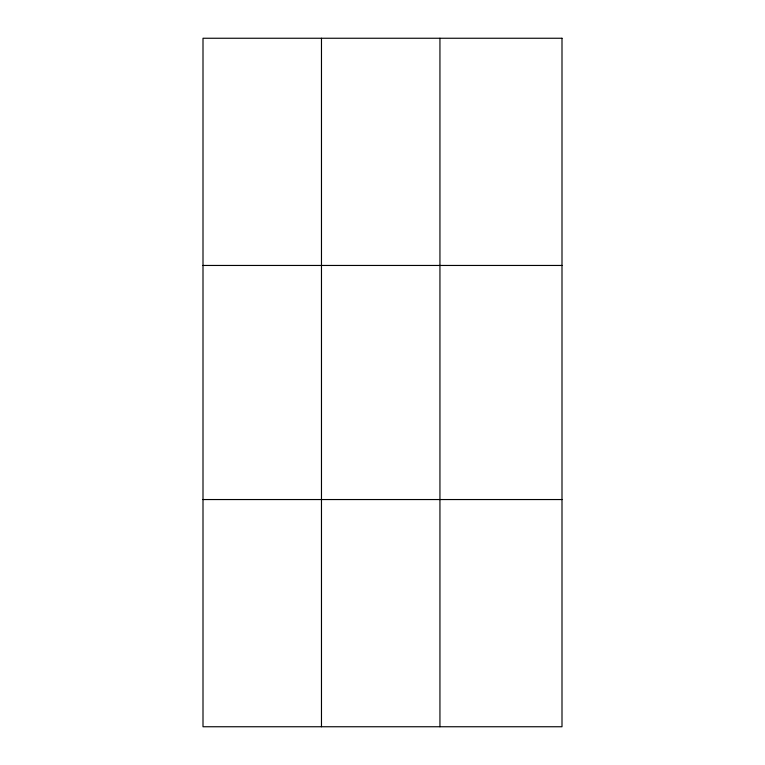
<?xml version="1.0" encoding="UTF-8"?>
<svg xmlns="http://www.w3.org/2000/svg" width="765" height="765" viewBox="0 0 765 765"><rect width="100%" height="100%" fill="white"/><g stroke="black" fill="none" stroke-linecap="round" stroke-linejoin="round"><path stroke-width="1.15" d="M321.472 38.25L321.472 726.75M439.942 38.25L439.942 726.75M203.002 265.455L561.998 265.455M203.002 499.545L561.998 499.545M561.998 38.25L561.998 726.75L203.002 726.75L203.002 38.25L561.998 38.25"/></g></svg>
